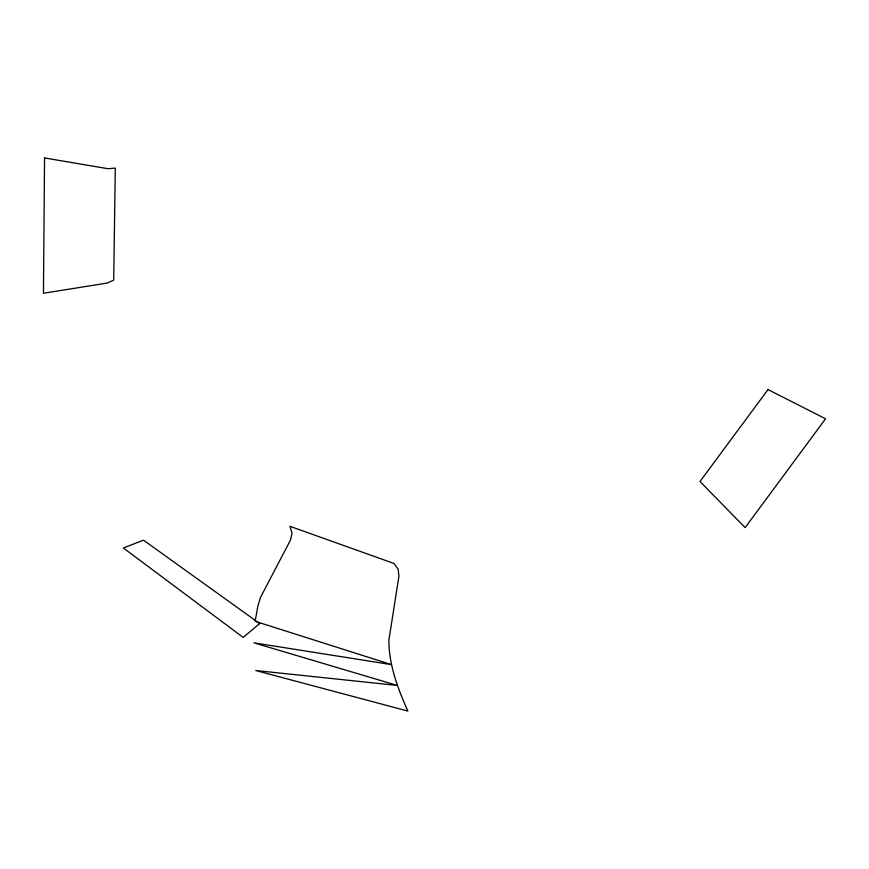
<?xml version="1.0" encoding="UTF-8"?>
<svg xmlns="http://www.w3.org/2000/svg" width="869" height="869" viewBox="0 0 869 869"><rect width="100%" height="100%" fill="white"/><g stroke="black" fill="none" stroke-linecap="round" stroke-linejoin="round"><path stroke-width="1.3" d="M255.138 621.292L257.854 606.117L260.548 597.264L290.474 540.105L292.06 533.131L289.953 526.299L393.994 563.481L398.187 569.282L398.914 576.397L388.888 640.138C388.834 664.981 397.915 688.672 407.854 711.059L255.768 670.531L397.242 685.424L253.944 642.843L391.474 664.622L256.431 621.704M44.558 157.941L43.45 293.244L107.169 283.077L113.709 280.187L115.295 168.097L108.169 168.738L44.558 157.941M768.022 389.573L700.001 481.48L745.124 527.613L825.55 418.793L768.022 389.573M259.712 623.584L243.157 637.422L123.376 547.981L143.494 540.17L259.712 623.584"/></g></svg>
